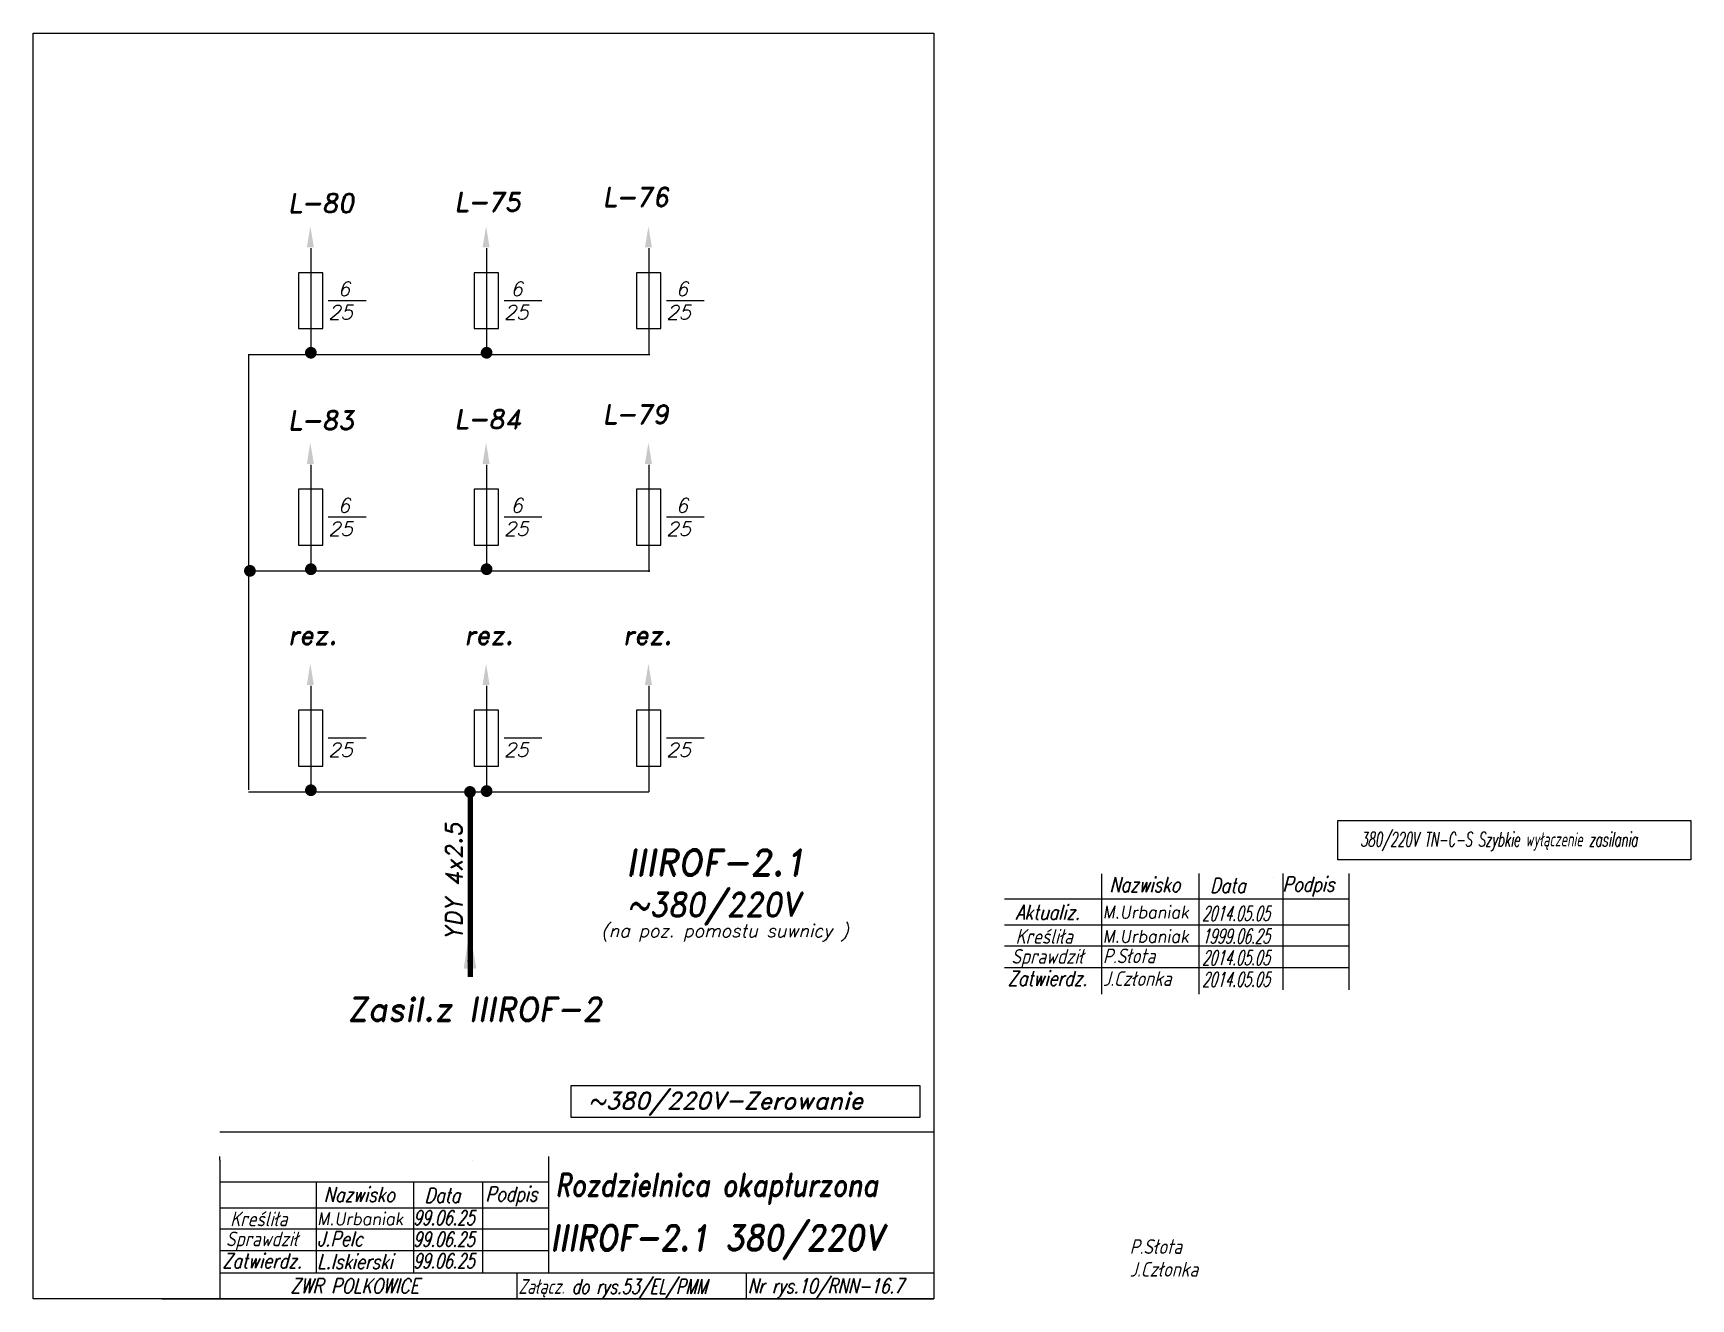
# Model space of a CAD drawing. Extents: x 0 to 387, y 0 to 295.
import ezdxf

# ---------------------------------------------------------------- set-up
doc = ezdxf.new("R2010")
doc.units = 0
doc.header["$MEASUREMENT"] = 0
doc.layers.get('0').update_dxf_attribs({"linetype": 'CONTINUOUS'})
doc.layers.add('LINIE', color=4, linetype='CONTINUOUS')
doc.styles.add('ROMAND', font='romand', dxfattribs={"oblique": 15, "height": 4})
doc.styles.add('ROMANS', font='romans', dxfattribs={"oblique": 15, "height": 3})

msp = doc.modelspace()

# ---------------------------------------------------------------- linework, layer by layer
at = {"color": 7}
for p, q in [((64.75, 244.86), (64.75, 219.91)), ((105.73, 244.86), (105.73, 219.91)), ((143.58, 244.86), (143.58, 219.91)), ((68.82, 232.67), (77.62, 232.67)), ((109.8, 232.67), (118.6, 232.67)), ((147.66, 232.67), (156.46, 232.67)), ((50.23, 220.2), (50.23, 118.58)), ((50.23, 220.12), (143.76, 220.12)), ((64.75, 194.4), (64.75, 169.45)), ((105.73, 194.4), (105.73, 169.45)), ((143.58, 194.4), (143.58, 169.45)), ((68.82, 182.22), (77.62, 182.22)), ((109.8, 182.22), (118.6, 182.22)), ((147.66, 182.22), (156.46, 182.22)), ((50.23, 169.66), (143.76, 169.66)), ((64.75, 142.88), (64.75, 117.94)), ((105.73, 142.88), (105.73, 117.94)), ((143.58, 142.88), (143.58, 118.15)), ((68.82, 130.7), (77.62, 130.7)), ((109.8, 130.7), (118.6, 130.7)), ((147.66, 130.7), (156.46, 130.7)), ((50.23, 118.15), (143.58, 118.15)), ((271.8, 99.13), (271.8, 71)), ((289.1, 98.23), (289.1, 98.23)), ((291.39, 99.13), (291.39, 71.99)), ((226.46, 93.21), (306.67, 93.21)), ((226.46, 87.17), (306.72, 87.17)), ((226.47, 82.23), (306.84, 82.23)), ((101.31, 78.75), (102.41, 78.75)), ((226.47, 77.18), (306.72, 77.18)), ((43.51, 32.27), (43.51, 33.17)), ((102.48, 32.27), (102.48, 32.27)), ((43.51, 27.25), (120.04, 27.25)), ((88.66, 27.25), (88.66, 6.04)), ((104.76, 27.25), (104.76, 6.04)), ((43.51, 21.21), (120.1, 21.21)), ((43.51, 16.27), (120.21, 16.27)), ((43.51, 11.23), (120.1, 11.23)), ((112.8, 6.04), (112.8, 0)), ((166.21, 6.04), (166.21, 0)), ((30.01, 0), (30.01, 0)), ((30.01, 0), (30.01, 0))]:
    msp.add_line(p, q, dxfattribs=at)
for points in [[(0, 0), (0, 295), (210, 295), (210, 0)], [(61.88, 239.17), (61.88, 226.12), (67.52, 226.12), (67.52, 239.17)], [(102.85, 239.17), (102.85, 226.12), (108.5, 226.12), (108.5, 239.17)], [(140.71, 239.17), (140.71, 226.12), (146.35, 226.12), (146.35, 239.17)], [(61.88, 188.72), (61.88, 175.66), (67.52, 175.66), (67.52, 188.72)], [(102.85, 188.72), (102.85, 175.66), (108.5, 175.66), (108.5, 188.72)], [(140.71, 188.72), (140.71, 175.66), (146.35, 175.66), (146.35, 188.72)], [(61.88, 137.2), (61.88, 124.15), (67.52, 124.15), (67.52, 137.2)], [(102.85, 137.2), (102.85, 124.15), (108.5, 124.15), (108.5, 137.2)], [(140.71, 137.2), (140.71, 124.15), (146.35, 124.15), (146.35, 137.2)], [(125.45, 42.23), (125.45, 49.68), (206.71, 49.68), (206.71, 42.23)]]:
    msp.add_lwpolyline(points, close=True, dxfattribs=at)
at = {"color": 7, "const_width": 1.37}
for points in [[(64.07, 220.5, 1), (65.44, 220.5, 1)], [(105.04, 220.5, 1), (106.41, 220.5, 1)], [(49.86, 169.66, 1), (51.23, 169.66, 1)], [(64.07, 170.04, 1), (65.44, 170.04, 1)], [(105.04, 170.04, 1), (106.41, 170.04, 1)], [(64.07, 118.52, 1), (65.44, 118.52, 1)], [(101.17, 118.12, 1), (102.54, 118.12, 1)], [(105.04, 118.32, 1), (106.41, 118.32, 1)]]:
    msp.add_lwpolyline(points, format="xyb", close=True, dxfattribs=at)
at = {"color": 7, "const_width": 1.21}
msp.add_lwpolyline([(101.93, 118.38), (101.93, 74.98)], dxfattribs=at)
msp.add_lwpolyline([(304.2, 111.5), (386.51, 111.5), (386.51, 102.29), (304.2, 102.29)], close=True)
at = {"color": 7}
for points in [[(64.63, 249.99), (65.46, 245.04), (63.81, 245.04)], [(105.61, 249.99), (106.43, 245.04), (104.78, 245.04)], [(143.46, 249.99), (144.29, 245.04), (142.64, 245.04)], [(64.63, 199.54), (65.46, 194.59), (63.81, 194.59)], [(105.61, 199.54), (106.43, 194.59), (104.78, 194.59)], [(143.46, 199.54), (144.29, 194.59), (142.64, 194.59)], [(64.63, 148.02), (65.46, 143.07), (63.81, 143.07)], [(105.61, 148.02), (106.43, 143.07), (104.78, 143.07)], [(143.46, 148.02), (144.29, 143.07), (142.64, 143.07)], [(101.79, 85.83), (103.34, 76.97), (100.38, 76.94)]]:
    msp.add_solid(points, dxfattribs=at)
at = {"layer": 'LINIE', "color": 7}
for p, q in [((249.11, 99.02), (249.11, 71)), ((306.79, 99.1), (306.79, 71.99)), ((43.51, 38.9), (210, 38.9)), ((210, 36.86), (210, 0)), ((43.51, 32.27), (43.51, 0)), ((120.16, 33.14), (120.16, 6.04)), ((65.98, 27.25), (65.98, 6.04)), ((43.51, 6.04), (210, 6.04)), ((210, 0), (25.01, 0)), ((30, 0), (30, 0)), ((30.01, 0), (210, 0)), ((110.18, 0), (110.18, -0.04)), ((210, 0), (210, 0))]:
    msp.add_line(p, q, dxfattribs=at)

# ---------------------------------------------------------------- texts
at = {"color": 7}
for s, height, style, oblique, p in [('L-76', 4.4, 'ROMAND', 10, (132.77, 254.59)), ('L-80        ', 4.4, 'ROMAND', 10, (59.4, 253.18)), ('L-75       ', 4.4, 'ROMAND', 10, (98.21, 253.44)), ('6', 3.3, 'ROMANS', 15, (71.05, 233.77)), ('6', 3.3, 'ROMANS', 15, (111.3, 233.77)), ('6', 3.3, 'ROMANS', 15, (149.85, 233.77)), ('25', 3.3, 'ROMANS', 15, (68.82, 228.27)), ('25', 3.3, 'ROMANS', 15, (109.8, 228.27)), ('25', 3.3, 'ROMANS', 15, (147.66, 228.27)), ('L-83        ', 4.4, 'ROMAND', 10, (59.4, 202.55)), ('L-84        ', 4.4, 'ROMAND', 10, (98.21, 202.81)), ('L-79', 4.4, 'ROMAND', 10, (132.77, 203.96)), ('6', 3.3, 'ROMANS', 15, (71.05, 183.27)), ('6', 3.3, 'ROMANS', 15, (111.3, 183.27)), ('6', 3.3, 'ROMANS', 15, (149.85, 183.27)), ('25', 3.3, 'ROMANS', 15, (68.82, 177.82)), ('25', 3.3, 'ROMANS', 15, (109.8, 177.82)), ('25', 3.3, 'ROMANS', 15, (147.66, 177.82)), ('rez.       ', 4.4, 'ROMAND', 10, (59.4, 152.5)), ('rez.       ', 4.4, 'ROMAND', 10, (100.51, 152.5)), ('rez.       ', 4.4, 'ROMAND', 10, (137.5, 152.5)), ('25', 3.3, 'ROMANS', 15, (68.82, 126.3)), ('25', 3.3, 'ROMANS', 15, (109.8, 126.3)), ('25', 3.3, 'ROMANS', 15, (147.66, 126.3)), ('IIIROF-2.1', 6, 'ROMAND', 10, (138.27, 98.68)), ('(na poz. pomostu suwnicy )', 3, 'ROMANS', 15, (132.39, 84.26)), ('Zasil.z IIIROF-2', 5.5, 'ROMAND', 10, (73.27, 64.72)), (' ~380/220V-Zerowanie', 4, 'ROMAND', 15, (126.6, 44.15))]:
    msp.add_text(s, height=height, dxfattribs=dict(at, style=style, oblique=oblique)).set_placement(p)
at = {"color": 7, "style": 'ROMAND', "oblique": 10}
msp.add_text('YDY 4x2.5  ', height=3.9, rotation=90, dxfattribs=at).set_placement((100.03, 83.56))
at = {"color": 7}
for s, height, style, oblique, width, p in [('380/220V TN-C-S Szybkie wyłączenie zasilania', 3.3, 'ROMAND', 10, 0.6, (309.44, 105.42)), ('Nazwisko', 3.42, 'ROMANS', 15, 0.8, (250.94, 94.8)), ('Data', 3.42, 'ROMANS', 15, 0.8, (274.4, 94.61)), ('Podpis', 3.42, 'ROMANS', 15, 0.8, (291.33, 94.91)), (' ~380/220V', 5.6, 'ROMAND', 10, 0.9, (135.05, 89.06)), ('Aktualiz.', 3.42, 'ROMANS', 15, 0.8, (229.06, 88.37)), ('M.Urbaniak', 2.9, 'ROMANS', 10, 0.95, (249.37, 88.67)), ('2014.05.05', 3.42, 'ROMANS', 15, 0.6, (272.53, 88.09)), ('Kreśliła', 3.42, 'ROMANS', 15, 0.8, (229.06, 82.74)), ('M.Urbaniak', 2.9, 'ROMANS', 10, 0.95, (249.37, 83.04)), ('1999.06.25', 3.42, 'ROMANS', 15, 0.6, (272.53, 82.78)), ('Sprawdził', 3.42, 'ROMANS', 15, 0.8, (228.08, 78.09)), ('P.Słota', 3.42, 'ROMANS', 15, 0.8, (249.43, 78.2)), ('2014.05.05', 3.42, 'ROMANS', 15, 0.6, (272.53, 77.76)), ('Zatwierdz.', 3.42, 'ROMANS', 15, 0.8, (227.25, 72.94)), ('J.Członka', 3.42, 'ROMANS', 15, 0.8, (249.43, 72.9)), ('2014.05.05', 3.42, 'ROMANS', 15, 0.6, (272.53, 72.73)), ('Rozdzielnica okapturzona', 5.3, 'ROMAND', 10, 0.8, (121.75, 23.87)), ('Nazwisko', 3.42, 'ROMANS', 15, 0.8, (67.8, 22.57)), ('Data', 3.42, 'ROMANS', 15, 0.8, (91.27, 22.38)), ('Podpis', 3.42, 'ROMANS', 15, 0.8, (105.5, 22.69)), ('Kreśliła', 3.42, 'ROMANS', 15, 0.8, (45.93, 16.88)), ('M.Urbaniak', 2.9, 'ROMANS', 10, 0.95, (66.24, 17.18)), ('99.06.25', 3.42, 'ROMANS', 15, 0.7, (88.58, 17.17)), ('Sprawdził', 3.42, 'ROMANS', 15, 0.8, (44.94, 12.23)), ('J.Pelc', 3.42, 'ROMANS', 15, 0.8, (66.24, 12.23)), ('99.06.25', 3.42, 'ROMANS', 15, 0.7, (88.58, 12.14)), ('IIIROF-2.1 380/220V', 5.9, 'ROMAND', 10, 0.9, (120.56, 11.26)), ('P.Słota', 3.42, 'ROMANS', 15, 0.8, (255.66, 10.44)), ('Zatwierdz.', 3.42, 'ROMANS', 15, 0.8, (44.12, 7.08)), ('L.Iskierski', 3.42, 'ROMANS', 15, 0.8, (66.24, 6.93)), ('99.06.25', 3.42, 'ROMANS', 15, 0.7, (88.58, 7.12)), ('J.Członka', 3.42, 'ROMANS', 15, 0.8, (255.66, 5.14)), ('ZWR POLKOWICE', 3.42, 'ROMANS', 15, 0.8, (60, 1.25)), ('Załącz. do rys.53/EL/PMM', 3.42, 'ROMANS', 15, 0.72, (113.13, 1.13)), ('Nr rys.10/RNN-16.7', 3.42, 'ROMANS', 15, 0.75, (166.67, 1.25))]:
    msp.add_text(s, height=height, dxfattribs=dict(at, style=style, oblique=oblique, width=width)).set_placement(p)

doc.saveas('drawing.dxf')
